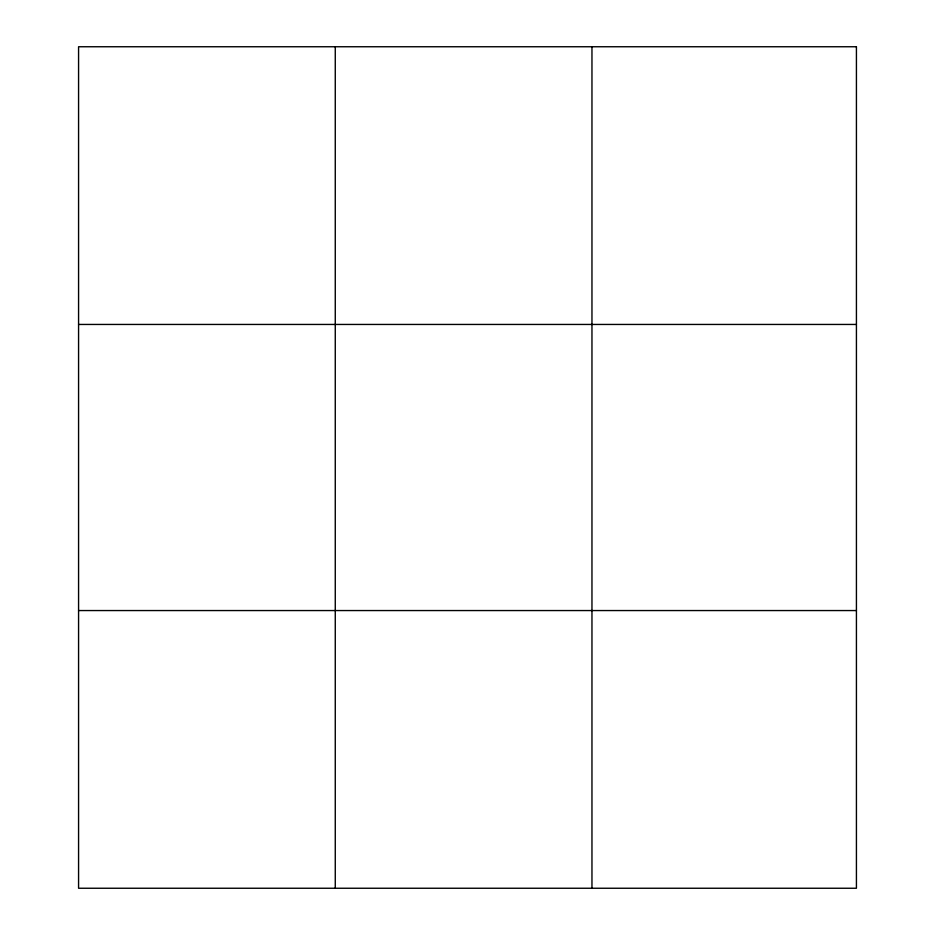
<?xml version="1.0" encoding="UTF-8"?>
<svg xmlns="http://www.w3.org/2000/svg" width="935" height="935" viewBox="0 0 935 935"><rect width="100%" height="100%" fill="white"/><g stroke="black" fill="none" stroke-linecap="round" stroke-linejoin="round"><path stroke-width="1.4" d="M335.268 46.75L335.268 888.25M591.96 46.75L591.96 888.25M78.575 324.445L856.425 324.445M78.575 610.555L856.425 610.555M856.425 46.75L856.425 888.25L78.575 888.25L78.575 46.75L856.425 46.75"/></g></svg>
